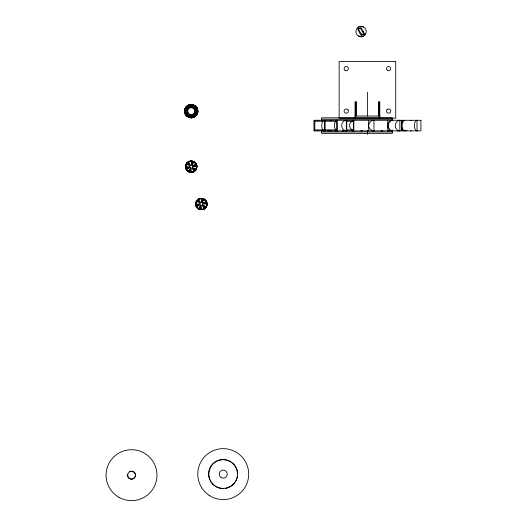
<?xml version="1.0" encoding="UTF-8"?>
<svg xmlns="http://www.w3.org/2000/svg" width="527" height="527" viewBox="0 0 527 527"><rect width="100%" height="100%" fill="white"/><g stroke="black" fill="none" stroke-linecap="round" stroke-linejoin="round"><path stroke-width="0.79" d="M185.557 166.69C185.227 159.398 197.203 159.398 196.874 166.69C197.203 173.982 185.227 173.982 185.557 166.69L185.603 165.952M195.701 204.028C195.372 196.736 207.348 196.736 207.019 204.028C207.348 211.32 195.372 211.32 195.701 204.028L195.748 203.29M190.478 172.303L191.215 172.349M191.953 161.084L191.215 161.031M200.622 209.634L201.36 209.687M202.098 198.415L201.36 198.369M189.753 172.158L189.048 171.921M192.678 161.229L193.383 161.466M199.898 209.489L199.193 209.252M202.823 198.56L203.527 198.798M363.683 27.048L361.081 26.35L358.485 27.048L358.591 29.762L361.779 34.749L363.597 33.385L362.589 30.573M335.936 130.716A5.303 2.655 -90 0 0 336.621 130.894L336.048 129.886A4.447 2.227 -90 0 1 334.401 125.591A4.447 2.227 -90 0 1 336.048 121.289L336.621 120.288A5.303 2.655 -90 0 0 335.936 120.466M188.389 171.591L188.528 171.347A5.375 5.375 0 0 1 188.528 162.039L188.389 161.789A5.659 5.659 0 0 1 196.874 166.69A5.659 5.659 0 0 1 188.389 171.591A5.659 5.659 0 0 1 188.389 161.789M194.041 161.789L194.661 162.204M198.534 208.929L198.672 208.679A5.375 5.375 0 0 1 198.672 199.371L198.534 199.127M204.186 199.127L204.805 199.535M353.413 130.894L352.418 129.886A4.447 3.854 -90 0 1 349.566 125.591A4.447 3.854 -90 0 1 352.418 121.289L353.413 120.288L353.413 130.894A5.303 4.591 -90 0 1 352.227 130.716M187.77 171.183L188.528 171.347A5.375 5.375 0 0 0 196.591 166.69L196.874 166.69M197.915 208.514A5.659 5.659 0 0 1 199.193 198.798A5.659 5.659 0 0 1 206.973 204.766A5.659 5.659 0 0 1 197.915 208.514L198.672 208.679A5.375 5.375 0 0 0 206.736 204.028L207.019 204.028M187.217 170.695L186.729 170.135M195.214 162.691L195.701 163.245M197.362 208.027L196.874 207.473M205.359 200.023L205.846 200.583M358.709 29.314L360.751 28.451L363.597 33.385M186.314 169.523L185.985 168.857M196.116 163.864L196.446 164.529M196.459 206.854L196.13 206.195M206.261 201.195L206.591 201.861M363.683 36.053L361.081 36.745L358.485 36.053A5.198 5.198 0 0 1 358.485 27.048A5.198 5.198 0 0 1 366.278 31.548A5.198 5.198 0 0 1 358.485 36.053M185.748 168.159L185.603 167.428M196.683 165.228L196.828 165.952M195.892 205.49L195.748 204.766M206.828 202.559L206.973 203.29M191.215 117.824L194.028 117.205L192.862 117.33L194.542 116.935L195.306 116.052L194.542 116.935L196.433 114.827L195.919 115.881L197.46 113.45L196.729 114.359L197.638 112.897L197.559 111.731L197.638 112.897L197.862 111.177L197.243 108.371L197.362 109.53L196.973 107.857L196.09 107.086L196.973 107.857L195.03 105.729L195.715 106.678L193.488 104.932L194.397 105.663L192.935 104.754L190.063 104.629L191.215 104.814L188.402 105.15L189.568 105.031L187.889 105.42L187.125 106.302L187.889 105.42L185.767 107.363L186.716 106.678L184.97 108.905L185.702 107.995L184.793 109.458L184.667 112.33L184.852 111.177L185.188 113.99L185.069 112.824L185.458 114.504L186.341 115.268L185.458 114.504L187.401 116.625L186.716 115.676L188.943 117.429L188.034 116.691L190.636 117.804L189.568 117.33L191.215 117.824L192.322 117.449M355.053 116.039L379.809 116.039M321.622 119.221L392.351 119.221M314.79 121.25L323.394 121.25M324.685 121.25L336.2 121.25M346.773 121.25L352.682 121.25M314.79 129.925L324.177 129.925M324.685 129.925L336.2 129.925M346.773 129.925L352.682 129.925M321.622 131.948L392.351 131.948M196.828 167.428L196.591 166.69A5.375 5.375 0 0 0 188.528 162.039L189.048 161.466M206.973 204.766L206.736 204.028A5.375 5.375 0 0 0 198.672 199.371L199.193 198.798M185.748 165.228L185.985 164.529M196.683 168.159L196.446 168.857M195.892 202.559L196.13 201.861M206.828 205.49L206.591 206.195M363.498 33.754L364.236 33.972M230.259 461.474L233.441 463.905A14.44 14.44 0 0 1 237.67 474.116M186.314 163.864L186.729 163.245M196.116 169.523L195.701 170.135M196.459 201.195L196.874 200.583M206.261 206.854L205.846 207.473M212.842 484.194A14.433 14.433 0 0 0 236.979 477.712A14.433 14.433 0 0 0 219.298 460.045A14.433 14.433 0 0 0 212.842 484.194L216.011 486.619A14.44 14.44 0 0 0 223.231 488.549M187.217 162.691L187.77 162.204M195.214 170.695L194.661 171.183M197.362 200.023L197.915 199.535M205.359 208.027L204.805 208.514M194.041 171.591L193.383 171.921M204.186 208.929L203.527 209.252M199.898 198.56L200.622 198.415M202.823 209.489L202.098 209.634M189.753 161.229L190.478 161.084M192.678 172.158L191.953 172.303M406.778 130.182L406.778 130.894M405.928 130.182L405.928 130.894M401.383 120.288L401.383 130.894M392.351 120.808L392.351 117.804L321.622 117.804L321.622 120.808M392.351 130.09L392.351 133.364L321.622 133.364L321.622 130.09M387.74 120.288L387.74 130.894M379.809 118.16L379.809 101.895L378.393 101.895L378.393 116.039M379.104 101.895L379.104 116.039M368.656 120.288L368.656 130.894M367.431 92.205L367.431 116.039M367.431 130.498L367.431 134.431M356.469 116.039L356.469 101.895L355.053 101.895L355.053 118.16M355.765 101.895L355.765 116.039M353.841 120.288L353.841 130.894A5.303 4.591 -90 0 1 352.649 130.716M346.766 120.288L346.766 130.894M336.621 120.288L336.621 130.894M328.934 130.182L328.934 130.894M328.084 130.182L328.084 130.894M325.106 120.288L325.106 130.894M314.79 120.288L314.79 130.894M237.493 476.375A14.44 14.44 0 0 1 236.096 480.67M235.734 481.335A14.44 14.44 0 0 1 230.451 486.619M229.792 486.974A14.44 14.44 0 0 1 225.49 488.371M213.027 484.326A14.44 14.44 0 0 1 230.424 461.599M129.537 471.718A4.012 4.012 0 0 1 135.413 474.148A4.012 4.012 0 0 1 131.539 479.201A4.012 4.012 0 0 1 127.666 474.148M404.038 130.894A5.303 2.655 -90 0 1 401.383 125.591A5.303 2.655 -90 0 1 404.038 120.288M392.338 130.894A5.303 4.591 -90 0 1 387.74 125.591A5.303 4.591 -90 0 1 392.338 120.288M392.76 130.894A5.303 4.591 -90 0 1 388.168 125.591A5.303 4.591 -90 0 1 392.76 120.288M404.769 130.894A5.303 2.655 -90 0 1 402.121 125.591A5.303 2.655 -90 0 1 404.769 120.288M336.674 130.716A5.303 2.655 -90 0 0 337.359 130.894L337.359 120.288A5.303 2.655 -90 0 0 336.674 120.466M362.273 130.716A5.303 5.303 0 0 1 360.903 130.894M382.213 130.716A5.303 4.591 -90 0 1 381.021 130.894M331.516 130.716A5.303 2.655 -90 0 1 330.824 130.894M330.824 120.288A5.303 2.655 -90 0 1 331.516 120.466M336.219 130.716A5.303 4.591 -90 0 1 335.027 130.894M343.294 130.716A5.303 4.591 -90 0 1 342.102 130.894M343.716 130.716A5.303 4.591 -90 0 1 342.53 130.894M389.71 130.716A5.303 4.591 -90 0 1 388.524 130.894M382.635 130.716A5.303 4.591 -90 0 1 381.449 130.894M398.195 130.716A5.303 2.655 -90 0 1 397.503 130.894M397.503 120.288A5.303 2.655 -90 0 1 398.195 120.466M318.525 130.716A5.303 2.655 -90 0 1 317.84 130.894M317.84 120.288A5.303 2.655 -90 0 1 318.525 120.466M330.778 130.716A5.303 2.655 -90 0 1 330.093 130.894M330.093 120.288A5.303 2.655 -90 0 1 330.778 120.466M411.179 130.716A5.303 2.655 -90 0 1 410.493 130.894M410.493 120.288A5.303 2.655 -90 0 1 411.179 120.466M398.241 120.288A5.303 2.655 -90 0 1 398.926 120.466M398.926 130.716A5.303 2.655 -90 0 1 398.241 130.894M365.27 33.965A4.835 4.835 0 0 1 364.5 34.966M357.662 28.129A4.835 4.835 0 0 1 358.663 27.364M184.621 110.321C183.152 119.51 198.547 120.169 197.856 110.874C197.79 102.33 183.864 102.963 184.575 111.48L184.621 110.321M197.572 110.887L197.809 112.034L197.572 110.887M185.721 110.209L185.682 111.177L186.38 111.177L186.42 110.334L185.721 110.209M187.118 110.453L187.085 111.177L187.79 111.177L187.816 110.578L187.118 110.453M190.978 172.065L191.709 172.329L190.978 172.065M191.459 161.038L190.748 161.334L191.459 161.038M194.641 111.177L194.615 111.777L195.313 111.902L195.346 111.177L194.641 111.177M196.051 111.177L196.011 112.027L196.709 112.146L196.749 111.177L196.051 111.177M201.123 209.397L201.854 209.66L201.123 209.397M201.604 198.376L200.892 198.672L201.604 198.376M190.748 172.046L189.99 172.217L190.748 172.046M191.709 161.058L192.381 161.446L191.709 161.058M200.892 209.384L200.135 209.548L200.892 209.384M201.854 198.389L202.526 198.778L201.854 198.389M190.399 117.488L191.518 117.817L190.399 117.488M192.072 104.583L190.926 104.82L192.072 104.583M185.688 165.465L185.86 166.222L185.688 165.465M196.571 167.158L196.742 167.915L196.571 167.158M195.833 202.803L196.004 203.56L195.833 202.803M206.716 204.496L206.887 205.253L206.716 204.496M190.379 115.94L190.254 116.632L189.305 116.421L189.549 115.756L190.379 115.94M190.622 114.557L190.497 115.248L189.792 115.09L190.036 114.425L190.622 114.557M191.933 107.113L191.808 107.804L192.395 107.93L192.638 107.264L191.933 107.113M192.177 105.729L192.052 106.421L192.882 106.606L193.126 105.94L192.177 105.729M190.28 171.986L189.516 172.085L190.28 171.986M192.197 161.117L192.829 161.565L192.197 161.117M200.425 209.318L199.661 209.423L200.425 209.318M202.342 198.455L202.974 198.903L202.342 198.455M189.845 117.396L188.679 117.323L189.845 117.396M192.645 104.682L193.64 105.295L192.645 104.682M185.82 164.991L185.919 165.761L185.82 164.991M196.512 167.626L196.611 168.396L196.512 167.626M195.965 202.328L196.064 203.093L195.965 202.328M206.656 204.957L206.755 205.728L206.656 204.957M358.202 28.926L357.958 29.848L361.021 35.164L361.865 35.388L364.012 34.143L364.236 33.3L361.14 27.938L360.297 27.714L358.202 28.926M185.069 108.648L184.997 109.814L185.069 108.648M197.434 112.547L197.362 113.713L197.711 112.607A6.647 6.647 0 0 0 189.206 104.84A6.647 6.647 0 0 0 186.729 116.085A6.647 6.647 0 0 0 197.711 112.607L197.434 112.547M189.377 171.743L188.6 171.71L189.377 171.743M193.152 161.374L193.699 161.921L193.152 161.374M199.522 209.081L198.745 209.048L199.522 209.081M203.297 198.712L203.844 199.259L203.297 198.712M186.387 108.391L186.018 109.287L186.677 109.524L186.999 108.746L186.387 108.391M187.612 109.096L187.335 109.768L187.994 110.005L188.225 109.451L187.612 109.096M194.437 112.35L194.206 112.903L194.819 113.259L195.095 112.594L194.437 112.35M195.754 112.831L195.431 113.615L196.044 113.964L196.413 113.074L195.754 112.831M186.196 164.081L186.163 164.852L186.196 164.081M196.268 168.528L196.235 169.305L196.268 168.528M196.34 201.413L196.307 202.19L196.34 201.413M206.413 205.866L206.38 206.637L206.413 205.866M188.943 171.565L188.172 171.466L188.943 171.565M193.607 161.565L194.101 162.158L193.607 161.565M199.087 208.896L198.317 208.797L199.087 208.896M203.751 198.896L204.245 199.496L203.751 198.896M188.284 116.829L187.177 116.46L188.284 116.829M194.272 105.275L195.082 106.125L194.272 105.275M186.446 163.653L186.341 164.417L186.446 163.653M196.09 168.963L195.985 169.734L196.09 168.963M196.591 200.985L196.485 201.755L196.591 200.985M206.235 206.301L206.129 207.065L206.235 206.301M188.798 115.36L188.449 115.973L187.632 115.453L188.086 114.906L188.798 115.36M189.503 114.148L189.147 114.754L188.541 114.366L188.995 113.825L189.503 114.148M193.277 107.6L192.928 108.206L193.435 108.529L193.89 107.989L193.277 107.6M193.982 106.388L193.633 106.994L194.344 107.449L194.799 106.909L193.982 106.388M189.094 170.366L188.738 170.979A4.954 4.954 0 0 0 191.215 171.644L191.215 170.932L189.094 170.366M189.799 169.141L189.45 169.753L191.215 170.228L191.215 169.523L189.799 169.141M190.51 167.915L190.155 168.528L191.215 168.811L191.215 168.106L190.51 167.915M192.276 164.852L191.92 165.465L191.215 165.28L191.215 164.569L192.276 164.852M192.981 163.627L192.632 164.24L191.215 163.864L191.215 163.153L192.981 163.627M193.692 162.402L193.337 163.014L191.215 162.448L191.215 161.743A4.954 4.954 0 0 1 193.692 162.402M199.239 207.704L198.883 208.317A4.954 4.954 0 0 0 201.36 208.975L201.36 208.27L199.239 207.704M199.944 206.479L199.595 207.091L201.36 207.566L201.36 206.854L199.944 206.479M200.655 205.253L200.3 205.866L201.36 206.149L201.36 205.444L200.655 205.253M202.421 202.19L202.065 202.803L201.36 202.612L201.36 201.907L202.421 202.19M203.126 200.965L202.776 201.577L201.36 201.195L201.36 200.491L203.126 200.965M203.837 199.74L203.481 200.352L201.36 199.786L201.36 199.074A4.954 4.954 0 0 1 203.837 199.74M185.932 107.139L185.563 108.252L185.932 107.139M196.867 114.109L196.499 115.215L196.867 114.109M188.132 171.097L187.395 170.867L188.132 171.097M194.463 162.059L194.845 162.731L194.463 162.059M198.277 208.428L197.539 208.198L198.277 208.428M204.608 199.39L204.99 200.062L204.608 199.39M188.211 163.693L187.54 164.569L186.927 164.213A4.954 4.954 0 0 1 188.738 162.402L189.094 163.014L188.211 163.693M188.712 164.193L188.152 164.925L188.765 165.28L189.799 164.24L189.45 163.627L188.712 164.193M189.713 165.195L189.377 165.63L189.99 165.985L190.51 165.465L190.155 164.852L189.713 165.195M192.441 167.402L191.92 167.915L192.276 168.528L193.053 167.751L192.441 167.402M193.666 168.106L192.632 169.141L192.981 169.753L194.279 168.462L193.666 168.106M194.891 168.811L193.337 170.366L193.692 170.979A4.954 4.954 0 0 0 195.504 169.167L194.891 168.811M198.356 201.024L197.684 201.907L197.072 201.551A4.954 4.954 0 0 1 198.883 199.74L199.239 200.352L198.356 201.024M198.857 201.525L198.297 202.256L198.91 202.612L199.944 201.577L199.595 200.965L198.857 201.525M199.858 202.526L199.522 202.967L200.135 203.317L200.655 202.803L200.3 202.19L199.858 202.526M202.585 204.733L202.065 205.253L202.421 205.866L203.198 205.089L202.585 204.733M203.811 205.444L202.776 206.479L203.126 207.091L204.423 205.793L203.811 205.444M205.036 206.149L203.481 207.704L203.837 208.317A4.954 4.954 0 0 0 205.649 206.505L205.036 206.149M387.147 109.59L386.811 110.031A2.121 2.121 0 0 0 388.465 113.206A2.121 2.121 0 0 0 390.645 110.367A2.121 2.121 0 0 0 387.147 109.59M187.045 162.869L186.815 163.607L187.045 162.869M195.616 169.773L195.385 170.517L195.616 169.773M197.19 200.207L196.96 200.945L197.19 200.207M205.761 207.111L205.53 207.849L205.761 207.111M187.757 170.807L187.045 170.517L187.757 170.807M194.852 162.356L195.181 163.06L194.852 162.356M197.902 208.145L197.19 207.849L197.902 208.145M204.996 199.693L205.326 200.398L204.996 199.693M186.92 115.881L185.945 115.235L186.92 115.881M195.701 106.27L196.261 107.297L195.701 106.27M187.632 106.909L186.973 107.62L187.513 108.075L188.086 107.449L187.632 106.909M188.541 107.989L188.053 108.522L188.587 108.977L188.995 108.529L188.541 107.989M193.844 113.384L193.435 113.825L193.89 114.366L194.377 113.832L193.844 113.384M194.918 114.287L194.344 114.906L194.799 115.453L195.458 114.734L194.918 114.287M187.395 162.52L187.098 163.238L187.395 162.52M195.333 170.149L195.036 170.867L195.333 170.149M197.539 199.858L197.243 200.57L197.539 199.858M205.477 207.48L205.181 208.198L205.477 207.48M187.157 105.914L186.512 106.889L187.157 105.914M195.919 115.472L195.273 116.447L195.919 115.472M187.513 114.287L186.973 114.734L186.387 113.964L186.999 113.615L187.513 114.287M188.587 113.384L188.053 113.832L187.612 113.259L188.225 112.903L188.587 113.384M194.377 108.522L193.844 108.977L194.206 109.451L194.819 109.096L194.377 108.522M195.458 107.62L194.918 108.075L195.431 108.746L196.044 108.391L195.458 107.62M187.098 170.149L186.446 169.734L187.098 170.149M195.55 163.054L195.748 163.805L195.55 163.054M197.243 207.48L196.591 207.065L197.243 207.48M205.695 200.392L205.892 201.136L205.695 200.392M188.172 161.921L187.757 162.573L188.172 161.921M194.674 170.807L194.252 171.466L194.674 170.807M198.317 199.252L197.902 199.911L198.317 199.252M204.819 208.145L204.404 208.797L204.819 208.145M186.815 169.773L186.196 169.305L186.815 169.773M195.853 163.449L195.985 164.213L195.853 163.449M196.96 207.111L196.34 206.637L196.96 207.111M205.998 200.78L206.129 201.545L205.998 200.78M185.853 114.609L185.076 113.733L185.853 114.609M196.815 107.594L197.091 108.733L196.815 107.594M188.6 161.67L188.132 162.29L188.6 161.67M194.298 171.097L193.831 171.71L194.298 171.097M198.745 199.008L198.277 199.621L198.745 199.008M204.443 208.428L203.975 209.048L204.443 208.428M187.54 168.811L186.927 169.167A4.954 4.954 0 0 1 186.262 166.69L186.973 166.69L187.54 168.811M188.765 168.106L188.152 168.462L187.678 166.69L188.389 166.69L188.765 168.106M189.99 167.402L189.377 167.751L189.094 166.69L189.799 166.69L189.99 167.402M193.053 165.63L192.441 165.985L192.632 166.69L193.337 166.69L193.053 165.63M194.279 164.925L193.666 165.28L194.041 166.69L194.753 166.69L194.279 164.925M195.504 164.213L194.891 164.569L195.458 166.69L196.169 166.69A4.954 4.954 0 0 0 195.504 164.213M197.684 206.149L197.072 206.505A4.954 4.954 0 0 1 196.406 204.028L197.118 204.028L197.684 206.149M198.91 205.444L198.297 205.793L197.823 204.028L198.534 204.028L198.91 205.444M200.135 204.733L199.522 205.089L199.239 204.028L199.944 204.028L200.135 204.733M203.198 202.967L202.585 203.317L202.776 204.028L203.481 204.028L203.198 202.967M204.423 202.256L203.811 202.612L204.186 204.028L204.898 204.028L204.423 202.256M205.649 201.551L205.036 201.907L205.602 204.028L206.314 204.028A4.954 4.954 0 0 0 205.649 201.551M188.659 105.038L187.783 105.815L188.659 105.038M194.647 116.539L193.771 117.317L194.647 116.539M189.305 105.94L188.449 106.388L188.798 106.994L189.549 106.606L189.305 105.94M189.792 107.264L189.147 107.6L189.503 108.206L190.036 107.93L189.792 107.264M192.928 114.148L192.395 114.425L192.638 115.09L193.277 114.754L192.928 114.148M193.633 115.36L192.882 115.756L193.126 116.421L193.982 115.973L193.633 115.36M186.341 168.963L185.82 168.396L186.341 168.963M196.34 164.299L196.34 165.076L196.34 164.299M196.485 206.301L195.965 205.728L196.485 206.301M206.485 201.637L206.485 202.408L206.485 201.637M189.516 161.295L188.943 161.822L189.516 161.295M193.488 171.565L192.915 172.085L193.488 171.565M199.661 198.633L199.087 199.153L199.661 198.633M203.633 208.896L203.06 209.423L203.633 208.896M186.677 112.831L186.018 113.074L185.721 112.146L186.42 112.027L186.677 112.831M187.994 112.35L187.335 112.594L187.118 111.902L187.816 111.777L187.994 112.35M195.095 109.768L194.437 110.005L194.615 110.578L195.313 110.453L195.095 109.768M196.413 109.287L195.754 109.524L196.011 110.334L196.709 110.209L196.413 109.287M186.163 168.528L185.688 167.915L186.163 168.528M196.531 164.76L196.466 165.531L196.531 164.76M196.307 205.866L195.833 205.253L196.307 205.866M206.676 202.091L206.61 202.862L206.676 202.091M185.148 113.101L184.628 112.06L185.148 113.101M197.553 109.168L197.526 110.334L197.553 109.168M189.99 161.17L189.377 161.644L189.99 161.17M193.053 171.743L192.441 172.217L193.053 171.743M200.135 198.501L199.522 198.975L200.135 198.501M203.198 209.081L202.585 209.548L203.198 209.081M190.339 104.59L189.292 105.11L190.339 104.59M193.139 117.244L192.091 117.771L193.139 117.244M185.919 167.626L185.563 166.94L185.919 167.626M196.788 165.709L196.584 166.46L196.788 165.709M196.064 204.957L195.708 204.272L196.064 204.957M206.933 203.047L206.729 203.791L206.933 203.047M191.215 105.604L190.254 105.729L190.379 106.421L191.215 106.309L191.215 105.604M191.215 107.014L190.497 107.113L190.622 107.804L191.215 107.725L191.215 107.014M191.808 114.557L191.215 114.636L191.215 115.341L191.933 115.248L191.808 114.557M192.052 115.94L191.215 116.045L191.215 116.757L192.177 116.632L192.052 115.94M190.972 161.038L190.28 161.4L190.972 161.038M192.151 171.986L191.459 172.342L192.151 171.986M201.116 198.376L200.425 198.732L201.116 198.376M202.296 209.318L201.604 209.68L202.296 209.318M185.86 167.158L185.563 166.446L185.86 167.158M196.854 166.196L196.584 166.927L196.854 166.196M196.004 204.496L195.708 203.778L196.004 204.496M206.999 203.534L206.729 204.259L206.999 203.534M395.724 61.58L339.138 61.58L339.138 118.16L395.724 118.16L395.724 61.58M420.921 120.288L313.94 120.288L313.94 130.894L420.921 130.894L420.921 120.288M348.051 110.031L347.715 109.59A2.121 2.121 0 0 0 344.217 110.367A2.121 2.121 0 0 0 346.397 113.206A2.121 2.121 0 0 0 348.051 110.031M417.022 130.894L417.022 120.288A5.303 2.655 -90 0 0 414.367 125.591A5.303 2.655 -90 0 0 417.022 130.894M399.835 130.894L399.835 120.288A5.303 4.591 -90 0 0 395.237 125.591A5.303 4.591 -90 0 0 399.835 130.894M373.966 130.894L373.966 120.288A5.303 5.303 0 0 0 368.656 125.591A5.303 5.303 0 0 0 373.966 130.894M346.344 130.894L346.344 120.288A5.303 4.591 -90 0 0 341.746 125.591A5.303 4.591 -90 0 0 346.344 130.894M324.375 130.894L324.375 120.288A5.303 2.655 -90 0 0 321.72 125.591A5.303 2.655 -90 0 0 324.375 130.894M187.111 115.67A6.08 6.08 0 0 0 197.157 112.482A6.08 6.08 0 0 0 189.377 105.38A6.08 6.08 0 0 0 187.111 115.67M209.14 495.321A25.461 25.461 0 0 0 248.645 475.716A25.461 25.461 0 0 0 211.913 451.31A25.461 25.461 0 0 0 209.14 495.321M221.228 477.587A4.012 4.012 0 0 0 227.242 474.116A4.012 4.012 0 0 0 221.228 470.644A4.012 4.012 0 0 0 221.228 477.587M118.806 497.238A25.461 25.461 0 0 0 157 475.189A25.461 25.461 0 0 0 118.806 453.134A25.461 25.461 0 0 0 118.806 497.238M128.799 477.93A3.873 3.873 0 0 0 135.281 476.191A3.873 3.873 0 0 0 130.538 471.448A3.873 3.873 0 0 0 128.799 477.93M387.589 70.493A2.121 2.121 0 0 0 390.77 68.655A2.121 2.121 0 0 0 387.589 66.817A2.121 2.121 0 0 0 387.589 70.493M345.152 70.493A2.121 2.121 0 0 0 348.334 68.655A2.121 2.121 0 0 0 345.152 66.817A2.121 2.121 0 0 0 345.152 70.493"/></g></svg>
